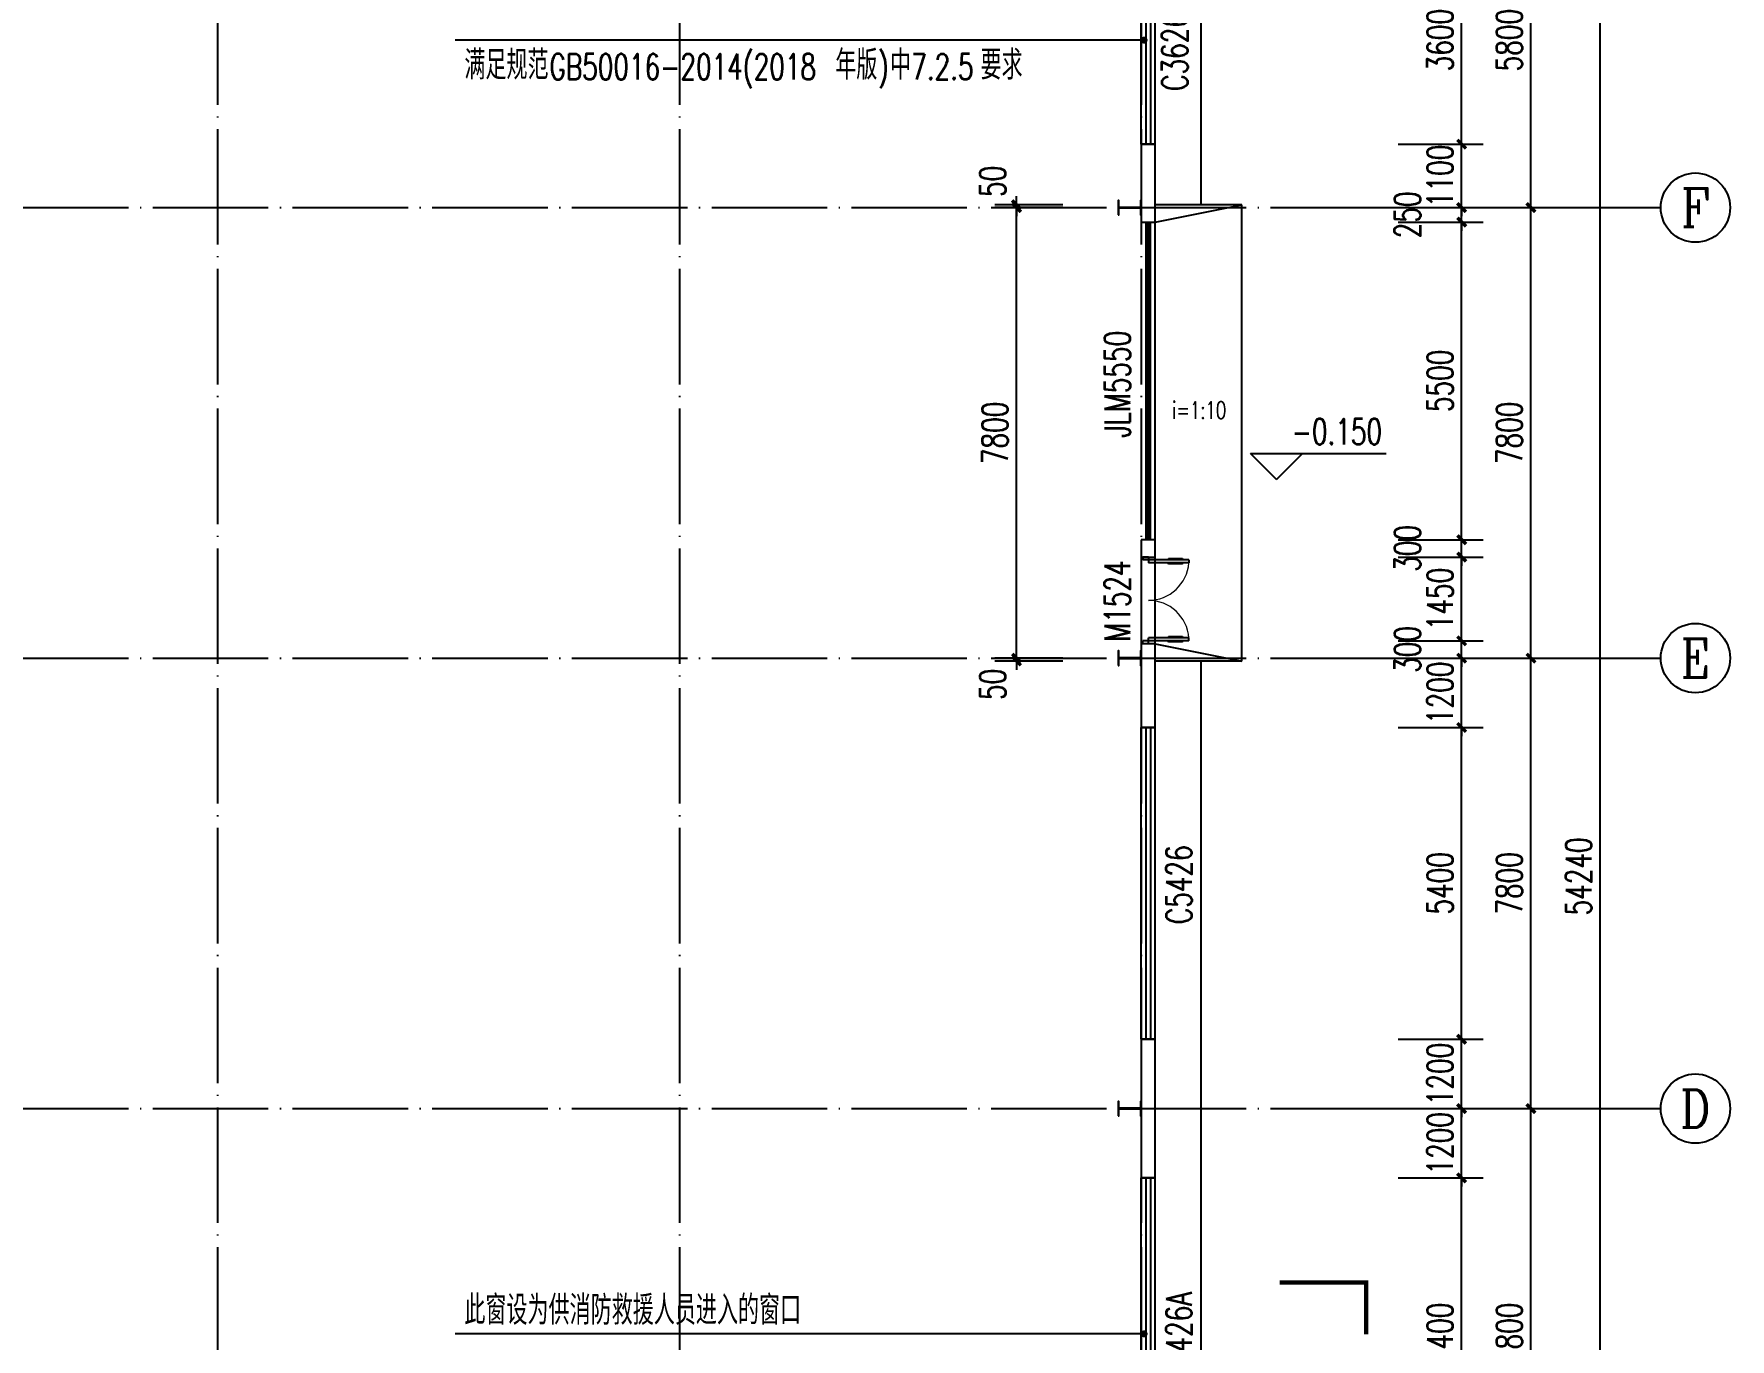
# Model space of a CAD drawing. Header units: millimetres. Extents: x 4455189 to 4808172, y 18512388 to 19204582.
# Drawn here: x 4745792 to 4775172, y 18989704 to 19012302 of the extents above; entities that cross this region are included whole.
import ezdxf
from ezdxf.enums import TextEntityAlignment as Align

# ---------------------------------------------------------------- set-up
doc = ezdxf.new("R2010")
doc.units = ezdxf.units.MM
doc.header["$LTSCALE"] = 1000
doc.header["$MEASUREMENT"] = 0
doc.linetypes.add('DASH', pattern=[0.35, 0.25, -0.1])
doc.linetypes.add('DOTE', pattern=[2.42, 2, -0.2, 0.02, -0.2])
doc.layers.get('Defpoints').update_dxf_attribs({"color": 1})
for name, color, linetype in [('AXIS_TEXT', 7, 'Continuous'), ('AXIS_内部', 151, 'Continuous'), ('AXIS_外部', 171, 'Continuous'), ('COLUMN', 2, 'Continuous'), ('DIM_ELEV', 3, 'Continuous'), ('DIM_LEAD', 145, 'Continuous'), ('DIM_SYMB', 165, 'Continuous'), ('DOOR_FIRE', 140, 'Continuous'), ('DOOR_FIRE_TEXT', 7, 'Continuous'), ('DOTE', 250, 'DOTE'), ('GROUND', 150, 'Continuous'), ('PUB_TEXT', 7, 'Continuous'), ('WALL-PARAPET', 6, 'Continuous'), ('WINDOW', 140, 'Continuous'), ('WINDOW_TEXT', 7, 'Continuous')]:
    doc.layers.add(name, color=color, linetype=linetype)
doc.styles.add('_TCH_AXIS', font='COMPLEX', dxfattribs={"bigfont": 'GBCBIG'})
doc.styles.add('_TCH_DIM', font='SIMPLEX', dxfattribs={"bigfont": 'GBCBIG'})
doc.styles.add('_TCH_DIM_T3', font='SIMPLEX', dxfattribs={"width": 0.705882, "bigfont": 'GBCBIG'})
doc.styles.add('_TCH_WINDOW', font='SIMPLEX', dxfattribs={"height": 3.5, "bigfont": 'GBCBIG'})
doc.styles.add('COMPLEX', font='COMPLEX')
doc.dimstyles.new('_TCH_ARCH&&150', dxfattribs={"dimtxt": 446.25, "dimasz": 150, "dimexe": 375, "dimexo": 450, "dimgap": 150, "dimtad": 1, "dimdec": 0, "dimzin": 0, "dimdsep": 46, "dimtxsty": '_TCH_DIM_T3', "dimblk": 'ARCHTICK', "dimcen": 0.09, "dimclrt": 7, "dimazin": 2, "dimtfac": 1, "dimtdec": 0, "dimtix": 1, "dimtmove": 2, "dimatfit": 3, "dimfxl": 0, "dimtolj": 1, "dimtzin": 0, "dimarcsym": 0})

# ---------------------------------------------------------------- blocks, each defined once
blk = doc.blocks.new('A$C3ACC4A1C')
at = {"layer": 'COLUMN'}
h = blk.add_hatch(color=256, dxfattribs=at)
h.paths.add_polyline_path([(125, 400), (0, 400), (0, 388), (120, 388), (120, 200), (125, 200)])
h.paths.add_polyline_path([(250, 400), (125, 400), (125, 200), (130, 200), (130, 388), (250, 388)])
h.paths.add_polyline_path([(250, 12), (130, 12), (130, 200), (125, 200), (125, 0), (250, 0)])
h.paths.add_polyline_path([(125, 200), (120, 200), (120, 12), (0, 12), (0, 0), (125, 0)])
blk.add_lwpolyline([(0, 0), (0, 12), (120, 12), (120, 388), (0, 388), (0, 400), (250, 400), (250, 388), (130, 388), (130, 12), (250, 12), (250, 0)], close=True, dxfattribs=at)
blk = doc.blocks.new('_ArchTick')
at = {"color": 0, "linetype": 'ByBlock', "const_width": 0.4}
blk.add_lwpolyline([(-0.5, -0.5), (0.5, 0.5)], dxfattribs=at)
blk = doc.blocks.new('*D214')
at = {"layer": 'AXIS_内部', "color": 0, "lineweight": -2}
for p, q in [((4762812, 19001494), (4762812, 19001644)), ((4763612, 19001494), (4762437, 19001494)), ((4763612, 19001444), (4762437, 19001444)), ((4762812, 19001444), (4762812, 19001494)), ((4762812, 19001444), (4762812, 19001294))]:
    blk.add_line(p, q, dxfattribs=at)
at = {"layer": 'Defpoints', "color": 0}
for p in [(4762812, 19001494), (4764062, 19001494), (4764062, 19001444)]:
    blk.add_point(p, dxfattribs=at)
at = {"layer": 'AXIS_内部', "color": 0, "lineweight": -2, "xscale": 150, "yscale": 150, "zscale": 150}
for p, rotation in [((4762812, 19001494), 270), ((4762812, 19001444), 90)]:
    blk.add_blockref('_ArchTick', p, dxfattribs=dict(at, rotation=rotation))
at = {"layer": 'AXIS_内部', "color": 7, "insert": (4762399, 19001039), "char_height": 446.2, "attachment_point": 5, "rotation": 90, "style": '_TCH_DIM_T3'}
blk.add_mtext('\\A1;50', dxfattribs=at)
blk = doc.blocks.new('*D215')
at = {"layer": 'AXIS_内部', "color": 0, "lineweight": -2}
for p, q in [((4763612, 19009294), (4762437, 19009294)), ((4762812, 19001494), (4762812, 19009294)), ((4763612, 19001494), (4762437, 19001494))]:
    blk.add_line(p, q, dxfattribs=at)
at = {"layer": 'Defpoints', "color": 0}
for p in [(4762812, 19009294), (4764062, 19009294), (4764062, 19001494)]:
    blk.add_point(p, dxfattribs=at)
at = {"layer": 'AXIS_内部', "color": 0, "lineweight": -2, "xscale": 150, "yscale": 150, "zscale": 150}
for p, rotation in [((4762812, 19009294), 90), ((4762812, 19001494), 270)]:
    blk.add_blockref('_ArchTick', p, dxfattribs=dict(at, rotation=rotation))
at = {"layer": 'AXIS_内部', "color": 7, "insert": (4762438, 19005394), "char_height": 446.2, "attachment_point": 5, "rotation": 90, "style": '_TCH_DIM_T3'}
blk.add_mtext('\\A1;7800', dxfattribs=at)
blk = doc.blocks.new('*D216')
at = {"layer": 'AXIS_内部', "color": 0, "lineweight": -2}
for p, q in [((4762812, 19009344), (4762812, 19009494)), ((4763612, 19009344), (4762437, 19009344)), ((4763612, 19009294), (4762437, 19009294)), ((4762812, 19009294), (4762812, 19009344)), ((4762812, 19009294), (4762812, 19009144))]:
    blk.add_line(p, q, dxfattribs=at)
at = {"layer": 'Defpoints', "color": 0}
for p in [(4762812, 19009344), (4764062, 19009344), (4764062, 19009294)]:
    blk.add_point(p, dxfattribs=at)
at = {"layer": 'AXIS_内部', "color": 0, "lineweight": -2, "xscale": 150, "yscale": 150, "zscale": 150}
for p, rotation in [((4762812, 19009344), 270), ((4762812, 19009294), 90)]:
    blk.add_blockref('_ArchTick', p, dxfattribs=dict(at, rotation=rotation))
at = {"layer": 'AXIS_内部', "color": 7, "insert": (4762399, 19009749), "char_height": 446.2, "attachment_point": 5, "rotation": 90, "style": '_TCH_DIM_T3'}
blk.add_mtext('\\A1;50', dxfattribs=at)
blk = doc.blocks.new('*D229')
at = {"layer": 'AXIS_内部', "color": 0, "lineweight": -2}
for p, q in [((4769422, 18992494), (4770897, 18992494)), ((4770522, 18987094), (4770522, 18992494)), ((4769422, 18987094), (4770897, 18987094))]:
    blk.add_line(p, q, dxfattribs=at)
at = {"layer": 'Defpoints', "color": 0}
for p in [(4768972, 18992494), (4770522, 18992494), (4768972, 18987094)]:
    blk.add_point(p, dxfattribs=at)
at = {"layer": 'AXIS_内部', "color": 0, "lineweight": -2, "xscale": 150, "yscale": 150, "zscale": 150}
for p, rotation in [((4770522, 18992494), 90), ((4770522, 18987094), 270)]:
    blk.add_blockref('_ArchTick', p, dxfattribs=dict(at, rotation=rotation))
at = {"layer": 'AXIS_内部', "color": 7, "insert": (4770148, 18989794), "char_height": 446.2, "attachment_point": 5, "rotation": 90, "style": '_TCH_DIM_T3'}
blk.add_mtext('\\A1;5400', dxfattribs=at)
blk = doc.blocks.new('*D230')
at = {"layer": 'AXIS_内部', "color": 0, "lineweight": -2}
for p, q in [((4769422, 18993694), (4770897, 18993694)), ((4770522, 18993694), (4770522, 18993844)), ((4770522, 18992494), (4770522, 18993694)), ((4769422, 18992494), (4770897, 18992494)), ((4770522, 18992494), (4770522, 18992344))]:
    blk.add_line(p, q, dxfattribs=at)
at = {"layer": 'Defpoints', "color": 0}
for p in [(4768972, 18993694), (4770522, 18993694), (4768972, 18992494)]:
    blk.add_point(p, dxfattribs=at)
at = {"layer": 'AXIS_内部', "color": 0, "lineweight": -2, "xscale": 150, "yscale": 150, "zscale": 150}
for p, rotation in [((4770522, 18993694), 270), ((4770522, 18992494), 90)]:
    blk.add_blockref('_ArchTick', p, dxfattribs=dict(at, rotation=rotation))
at = {"layer": 'AXIS_内部', "color": 7, "insert": (4770148, 18993094), "char_height": 446.2, "attachment_point": 5, "rotation": 90, "style": '_TCH_DIM_T3'}
blk.add_mtext('\\A1;1200', dxfattribs=at)
blk = doc.blocks.new('*D231')
at = {"layer": 'AXIS_内部', "color": 0, "lineweight": -2}
for p, q in [((4769422, 18994894), (4770897, 18994894)), ((4770522, 18994894), (4770522, 18995044)), ((4770522, 18993694), (4770522, 18994894)), ((4769422, 18993694), (4770897, 18993694)), ((4770522, 18993694), (4770522, 18993544))]:
    blk.add_line(p, q, dxfattribs=at)
at = {"layer": 'Defpoints', "color": 0}
for p in [(4768972, 18994894), (4770522, 18994894), (4768972, 18993694)]:
    blk.add_point(p, dxfattribs=at)
at = {"layer": 'AXIS_内部', "color": 0, "lineweight": -2, "xscale": 150, "yscale": 150, "zscale": 150}
for p, rotation in [((4770522, 18994894), 270), ((4770522, 18993694), 90)]:
    blk.add_blockref('_ArchTick', p, dxfattribs=dict(at, rotation=rotation))
at = {"layer": 'AXIS_内部', "color": 7, "insert": (4770148, 18994294), "char_height": 446.2, "attachment_point": 5, "rotation": 90, "style": '_TCH_DIM_T3'}
blk.add_mtext('\\A1;1200', dxfattribs=at)
blk = doc.blocks.new('*D232')
at = {"layer": 'AXIS_内部', "color": 0, "lineweight": -2}
for p, q in [((4769422, 19000294), (4770897, 19000294)), ((4770522, 18994894), (4770522, 19000294)), ((4769422, 18994894), (4770897, 18994894))]:
    blk.add_line(p, q, dxfattribs=at)
at = {"layer": 'Defpoints', "color": 0}
for p in [(4768972, 19000294), (4770522, 19000294), (4768972, 18994894)]:
    blk.add_point(p, dxfattribs=at)
at = {"layer": 'AXIS_内部', "color": 0, "lineweight": -2, "xscale": 150, "yscale": 150, "zscale": 150}
for p, rotation in [((4770522, 19000294), 90), ((4770522, 18994894), 270)]:
    blk.add_blockref('_ArchTick', p, dxfattribs=dict(at, rotation=rotation))
at = {"layer": 'AXIS_内部', "color": 7, "insert": (4770148, 18997594), "char_height": 446.2, "attachment_point": 5, "rotation": 90, "style": '_TCH_DIM_T3'}
blk.add_mtext('\\A1;5400', dxfattribs=at)
blk = doc.blocks.new('*D233')
at = {"layer": 'AXIS_内部', "color": 0, "lineweight": -2}
for p, q in [((4770522, 19001494), (4770522, 19001644)), ((4769422, 19001494), (4770897, 19001494)), ((4770522, 19000294), (4770522, 19001494)), ((4769422, 19000294), (4770897, 19000294)), ((4770522, 19000294), (4770522, 19000144))]:
    blk.add_line(p, q, dxfattribs=at)
at = {"layer": 'Defpoints', "color": 0}
for p in [(4768972, 19001494), (4770522, 19001494), (4768972, 19000294)]:
    blk.add_point(p, dxfattribs=at)
at = {"layer": 'AXIS_内部', "color": 0, "lineweight": -2, "xscale": 150, "yscale": 150, "zscale": 150}
for p, rotation in [((4770522, 19001494), 270), ((4770522, 19000294), 90)]:
    blk.add_blockref('_ArchTick', p, dxfattribs=dict(at, rotation=rotation))
at = {"layer": 'AXIS_内部', "color": 7, "insert": (4770148, 19000894), "char_height": 446.2, "attachment_point": 5, "rotation": 90, "style": '_TCH_DIM_T3'}
blk.add_mtext('\\A1;1200', dxfattribs=at)
blk = doc.blocks.new('*D234')
at = {"layer": 'AXIS_内部', "color": 0, "lineweight": -2}
for p, q in [((4770522, 19001794), (4770522, 19001944)), ((4769422, 19001794), (4770897, 19001794)), ((4770522, 19001494), (4770522, 19001794)), ((4769422, 19001494), (4770897, 19001494)), ((4770522, 19001494), (4770522, 19001344))]:
    blk.add_line(p, q, dxfattribs=at)
at = {"layer": 'Defpoints', "color": 0}
for p in [(4768972, 19001794), (4770522, 19001794), (4768972, 19001494)]:
    blk.add_point(p, dxfattribs=at)
at = {"layer": 'AXIS_内部', "color": 0, "lineweight": -2, "xscale": 150, "yscale": 150, "zscale": 150}
for p, rotation in [((4770522, 19001794), 270), ((4770522, 19001494), 90)]:
    blk.add_blockref('_ArchTick', p, dxfattribs=dict(at, rotation=rotation))
at = {"layer": 'AXIS_内部', "color": 7, "insert": (4769584, 19001644), "char_height": 446.2, "attachment_point": 5, "rotation": 90, "style": '_TCH_DIM_T3'}
blk.add_mtext('\\A1;300', dxfattribs=at)
blk = doc.blocks.new('*D235')
at = {"layer": 'AXIS_内部', "color": 0, "lineweight": -2}
for p, q in [((4769422, 19003244), (4770897, 19003244)), ((4770522, 19001794), (4770522, 19003244)), ((4769422, 19001794), (4770897, 19001794))]:
    blk.add_line(p, q, dxfattribs=at)
at = {"layer": 'Defpoints', "color": 0}
for p in [(4768972, 19003244), (4770522, 19003244), (4768972, 19001794)]:
    blk.add_point(p, dxfattribs=at)
at = {"layer": 'AXIS_内部', "color": 0, "lineweight": -2, "xscale": 150, "yscale": 150, "zscale": 150}
for p, rotation in [((4770522, 19003244), 90), ((4770522, 19001794), 270)]:
    blk.add_blockref('_ArchTick', p, dxfattribs=dict(at, rotation=rotation))
at = {"layer": 'AXIS_内部', "color": 7, "insert": (4770148, 19002519), "char_height": 446.2, "attachment_point": 5, "rotation": 90, "style": '_TCH_DIM_T3'}
blk.add_mtext('\\A1;1450', dxfattribs=at)
blk = doc.blocks.new('*D236')
at = {"layer": 'AXIS_内部', "color": 0, "lineweight": -2}
for p, q in [((4770522, 19003544), (4770522, 19003694)), ((4769422, 19003544), (4770897, 19003544)), ((4770522, 19003244), (4770522, 19003544)), ((4769422, 19003244), (4770897, 19003244)), ((4770522, 19003244), (4770522, 19003094))]:
    blk.add_line(p, q, dxfattribs=at)
at = {"layer": 'Defpoints', "color": 0}
for p in [(4768972, 19003544), (4770522, 19003544), (4768972, 19003244)]:
    blk.add_point(p, dxfattribs=at)
at = {"layer": 'AXIS_内部', "color": 0, "lineweight": -2, "xscale": 150, "yscale": 150, "zscale": 150}
for p, rotation in [((4770522, 19003544), 270), ((4770522, 19003244), 90)]:
    blk.add_blockref('_ArchTick', p, dxfattribs=dict(at, rotation=rotation))
at = {"layer": 'AXIS_内部', "color": 7, "insert": (4769584, 19003394), "char_height": 446.2, "attachment_point": 5, "rotation": 90, "style": '_TCH_DIM_T3'}
blk.add_mtext('\\A1;300', dxfattribs=at)
blk = doc.blocks.new('*D237')
at = {"layer": 'AXIS_内部', "color": 0, "lineweight": -2}
for p, q in [((4769422, 19009044), (4770897, 19009044)), ((4770522, 19003544), (4770522, 19009044)), ((4769422, 19003544), (4770897, 19003544))]:
    blk.add_line(p, q, dxfattribs=at)
at = {"layer": 'Defpoints', "color": 0}
for p in [(4768972, 19009044), (4770522, 19009044), (4768972, 19003544)]:
    blk.add_point(p, dxfattribs=at)
at = {"layer": 'AXIS_内部', "color": 0, "lineweight": -2, "xscale": 150, "yscale": 150, "zscale": 150}
for p, rotation in [((4770522, 19009044), 90), ((4770522, 19003544), 270)]:
    blk.add_blockref('_ArchTick', p, dxfattribs=dict(at, rotation=rotation))
at = {"layer": 'AXIS_内部', "color": 7, "insert": (4770148, 19006294), "char_height": 446.2, "attachment_point": 5, "rotation": 90, "style": '_TCH_DIM_T3'}
blk.add_mtext('\\A1;5500', dxfattribs=at)
blk = doc.blocks.new('*D238')
at = {"layer": 'AXIS_内部', "color": 0, "lineweight": -2}
for p, q in [((4769422, 19009294), (4770897, 19009294)), ((4770522, 19009294), (4770522, 19009444)), ((4770522, 19009044), (4770522, 19009294)), ((4769422, 19009044), (4770897, 19009044)), ((4770522, 19009044), (4770522, 19008894))]:
    blk.add_line(p, q, dxfattribs=at)
at = {"layer": 'Defpoints', "color": 0}
for p in [(4768972, 19009294), (4770522, 19009294), (4768972, 19009044)]:
    blk.add_point(p, dxfattribs=at)
at = {"layer": 'AXIS_内部', "color": 0, "lineweight": -2, "xscale": 150, "yscale": 150, "zscale": 150}
for p, rotation in [((4770522, 19009294), 270), ((4770522, 19009044), 90)]:
    blk.add_blockref('_ArchTick', p, dxfattribs=dict(at, rotation=rotation))
at = {"layer": 'AXIS_内部', "color": 7, "insert": (4769584, 19009169), "char_height": 446.2, "attachment_point": 5, "rotation": 90, "style": '_TCH_DIM_T3'}
blk.add_mtext('\\A1;250', dxfattribs=at)
blk = doc.blocks.new('*D239')
at = {"layer": 'AXIS_内部', "color": 0, "lineweight": -2}
for p, q in [((4769422, 19010394), (4770897, 19010394)), ((4770522, 19010394), (4770522, 19010544)), ((4770522, 19009294), (4770522, 19010394)), ((4769422, 19009294), (4770897, 19009294)), ((4770522, 19009294), (4770522, 19009144))]:
    blk.add_line(p, q, dxfattribs=at)
at = {"layer": 'Defpoints', "color": 0}
for p in [(4768972, 19010394), (4770522, 19010394), (4768972, 19009294)]:
    blk.add_point(p, dxfattribs=at)
at = {"layer": 'AXIS_内部', "color": 0, "lineweight": -2, "xscale": 150, "yscale": 150, "zscale": 150}
for p, rotation in [((4770522, 19010394), 270), ((4770522, 19009294), 90)]:
    blk.add_blockref('_ArchTick', p, dxfattribs=dict(at, rotation=rotation))
at = {"layer": 'AXIS_内部', "color": 7, "insert": (4770148, 19009844), "char_height": 446.2, "attachment_point": 5, "rotation": 90, "style": '_TCH_DIM_T3'}
blk.add_mtext('\\A1;1100', dxfattribs=at)
blk = doc.blocks.new('*D240')
at = {"layer": 'AXIS_内部', "color": 0, "lineweight": -2}
for p, q in [((4769422, 19013994), (4770897, 19013994)), ((4770522, 19010394), (4770522, 19013994)), ((4769422, 19010394), (4770897, 19010394))]:
    blk.add_line(p, q, dxfattribs=at)
at = {"layer": 'Defpoints', "color": 0}
for p in [(4768972, 19013994), (4770522, 19013994), (4768972, 19010394)]:
    blk.add_point(p, dxfattribs=at)
at = {"layer": 'AXIS_内部', "color": 0, "lineweight": -2, "xscale": 150, "yscale": 150, "zscale": 150}
for p, rotation in [((4770522, 19013994), 90), ((4770522, 19010394), 270)]:
    blk.add_blockref('_ArchTick', p, dxfattribs=dict(at, rotation=rotation))
at = {"layer": 'AXIS_内部', "color": 7, "insert": (4770148, 19012194), "char_height": 446.2, "attachment_point": 5, "rotation": 90, "style": '_TCH_DIM_T3'}
blk.add_mtext('\\A1;3600', dxfattribs=at)
blk = doc.blocks.new('*D412')
at = {"layer": 'AXIS_外部', "color": 0, "lineweight": -2}
for p, q in [((4768422, 18993694), (4772097, 18993694)), ((4771722, 18985894), (4771722, 18993694)), ((4768422, 18985894), (4772097, 18985894))]:
    blk.add_line(p, q, dxfattribs=at)
at = {"layer": 'Defpoints', "color": 0}
for p in [(4767972, 18993694), (4771722, 18993694), (4767972, 18985894)]:
    blk.add_point(p, dxfattribs=at)
at = {"layer": 'AXIS_外部', "color": 0, "lineweight": -2, "xscale": 150, "yscale": 150, "zscale": 150}
for p, rotation in [((4771722, 18993694), 90), ((4771722, 18985894), 270)]:
    blk.add_blockref('_ArchTick', p, dxfattribs=dict(at, rotation=rotation))
at = {"layer": 'AXIS_外部', "color": 7, "insert": (4771348, 18989794), "char_height": 446.2, "attachment_point": 5, "rotation": 90, "style": '_TCH_DIM_T3'}
blk.add_mtext('\\A1;7800', dxfattribs=at)
blk = doc.blocks.new('*D413')
at = {"layer": 'AXIS_外部', "color": 0, "lineweight": -2}
for p, q in [((4768422, 19001494), (4772097, 19001494)), ((4771722, 18993694), (4771722, 19001494)), ((4768422, 18993694), (4772097, 18993694))]:
    blk.add_line(p, q, dxfattribs=at)
at = {"layer": 'Defpoints', "color": 0}
for p in [(4767972, 19001494), (4771722, 19001494), (4767972, 18993694)]:
    blk.add_point(p, dxfattribs=at)
at = {"layer": 'AXIS_外部', "color": 0, "lineweight": -2, "xscale": 150, "yscale": 150, "zscale": 150}
for p, rotation in [((4771722, 19001494), 90), ((4771722, 18993694), 270)]:
    blk.add_blockref('_ArchTick', p, dxfattribs=dict(at, rotation=rotation))
at = {"layer": 'AXIS_外部', "color": 7, "insert": (4771348, 18997594), "char_height": 446.2, "attachment_point": 5, "rotation": 90, "style": '_TCH_DIM_T3'}
blk.add_mtext('\\A1;7800', dxfattribs=at)
blk = doc.blocks.new('*D414')
at = {"layer": 'AXIS_外部', "color": 0, "lineweight": -2}
for p, q in [((4768422, 19009294), (4772097, 19009294)), ((4771722, 19001494), (4771722, 19009294)), ((4768422, 19001494), (4772097, 19001494))]:
    blk.add_line(p, q, dxfattribs=at)
at = {"layer": 'Defpoints', "color": 0}
for p in [(4767972, 19009294), (4771722, 19009294), (4767972, 19001494)]:
    blk.add_point(p, dxfattribs=at)
at = {"layer": 'AXIS_外部', "color": 0, "lineweight": -2, "xscale": 150, "yscale": 150, "zscale": 150}
for p, rotation in [((4771722, 19009294), 90), ((4771722, 19001494), 270)]:
    blk.add_blockref('_ArchTick', p, dxfattribs=dict(at, rotation=rotation))
at = {"layer": 'AXIS_外部', "color": 7, "insert": (4771348, 19005394), "char_height": 446.2, "attachment_point": 5, "rotation": 90, "style": '_TCH_DIM_T3'}
blk.add_mtext('\\A1;7800', dxfattribs=at)
blk = doc.blocks.new('*D415')
at = {"layer": 'AXIS_外部', "color": 0, "lineweight": -2}
for p, q in [((4768422, 19015094), (4772097, 19015094)), ((4771722, 19009294), (4771722, 19015094)), ((4768422, 19009294), (4772097, 19009294))]:
    blk.add_line(p, q, dxfattribs=at)
at = {"layer": 'Defpoints', "color": 0}
for p in [(4767972, 19015094), (4771722, 19015094), (4767972, 19009294)]:
    blk.add_point(p, dxfattribs=at)
at = {"layer": 'AXIS_外部', "color": 0, "lineweight": -2, "xscale": 150, "yscale": 150, "zscale": 150}
for p, rotation in [((4771722, 19015094), 90), ((4771722, 19009294), 270)]:
    blk.add_blockref('_ArchTick', p, dxfattribs=dict(at, rotation=rotation))
at = {"layer": 'AXIS_外部', "color": 7, "insert": (4771348, 19012194), "char_height": 446.2, "attachment_point": 5, "rotation": 90, "style": '_TCH_DIM_T3'}
blk.add_mtext('\\A1;5800', dxfattribs=at)
blk = doc.blocks.new('*D419')
at = {"layer": 'AXIS_外部', "color": 0, "lineweight": -2}
for p, q in [((4768422, 19024834), (4773297, 19024834)), ((4772922, 18970594), (4772922, 19024834)), ((4768422, 18970594), (4773297, 18970594))]:
    blk.add_line(p, q, dxfattribs=at)
at = {"layer": 'Defpoints', "color": 0}
for p in [(4767972, 19024834), (4772922, 19024834), (4767972, 18970594)]:
    blk.add_point(p, dxfattribs=at)
at = {"layer": 'AXIS_外部', "color": 0, "lineweight": -2, "xscale": 150, "yscale": 150, "zscale": 150}
for p, rotation in [((4772922, 19024834), 90), ((4772922, 18970594), 270)]:
    blk.add_blockref('_ArchTick', p, dxfattribs=dict(at, rotation=rotation))
at = {"layer": 'AXIS_外部', "color": 7, "insert": (4772548, 18997714), "char_height": 446.2, "attachment_point": 5, "rotation": 90, "style": '_TCH_DIM_T3'}
blk.add_mtext('\\A1;54240', dxfattribs=at)
blk = doc.blocks.new('_AXISO')
blk.add_circle((0, 0), 0.5)
at = {"layer": 'AXIS_TEXT', "style": 'COMPLEX', "width": 1.041667}
blk.add_attdef('A', text='', height=0.56, dxfattribs=at).set_placement((-0.25, -0.28), (0.25, -0.28), align=Align.FIT)
blk = doc.blocks.new('$WINLIB2D$00000001')
for p, q in [((-0.5, 0.5), (0.5, 0.5)), ((-0.5, 0.5), (-0.5, -0.5)), ((0.5, -0.5), (0.5, 0.5)), ((0.5, 0.1667), (-0.5, 0.1667)), ((0.5, -0.1667), (-0.5, -0.1667)), ((-0.5, -0.5), (0.5, -0.5))]:
    blk.add_line(p, q)
blk = doc.blocks.new('$DorLib2D$00000213')
at = {"color": 0, "linetype": 'DASH', "const_width": 0.02}
blk.add_lwpolyline([(0.5, 0), (-0.5, 0)], dxfattribs=at)
blk = doc.blocks.new('$DorLib2D$00000011')
at = {"lineweight": 13}
for p, q in [((-0.483, 0.396), (-0.483, 0.235)), ((-0.417, 0.396), (-0.417, 0.235)), ((0.417, 0.396), (0.417, 0.235)), ((0.483, 0.396), (0.483, 0.235))]:
    blk.add_line(p, q, dxfattribs=at)
for p, q in [((-0.483, 0.396), (-0.467, 0.396)), ((-0.467, 0.471), (-0.467, -0.062)), ((-0.467, 0.471), (-0.433, 0.471)), ((-0.433, 0.471), (-0.433, 0.004)), ((-0.417, 0.396), (-0.433, 0.396)), ((0.417, 0.396), (0.433, 0.396)), ((0.433, 0.471), (0.433, 0.004)), ((0.467, 0.471), (0.433, 0.471)), ((0.467, 0.471), (0.467, -0.062)), ((0.483, 0.396), (0.467, 0.396)), ((-0.483, 0.235), (-0.467, 0.235)), ((-0.417, 0.235), (-0.433, 0.235)), ((0.417, 0.235), (0.433, 0.235)), ((0.483, 0.235), (0.467, 0.235)), ((-0.5, 0.004), (-0.433, 0.004)), ((-0.5, 0.004), (-0.5, -0.062)), ((0.5, 0.004), (0.433, 0.004)), ((0.5, 0.004), (0.5, -0.062)), ((-0.5, -0.062), (-0.467, -0.062)), ((0.5, -0.062), (0.467, -0.062))]:
    blk.add_line(p, q)
for centre, start, end in [((-0.467, 0.004), 0, 85.904), ((0.467, 0.004), 94.096, 180)]:
    blk.add_arc(centre, 0.467, start, end, dxfattribs=at)

msp = doc.modelspace()

# ---------------------------------------------------------------- linework, layer by layer
at = {"layer": 'AXIS_外部'}
for p, q in [((4767971.6, 19009294.3), (4773971.6, 19009294.3)), ((4767971.6, 19001494.3), (4773971.6, 19001494.3)), ((4767971.6, 18993694.3), (4773971.6, 18993694.3))]:
    msp.add_line(p, q, dxfattribs=at)
at = {"layer": 'DIM_ELEV'}
for p, q in [((4767314.8, 19004585.5), (4766864.8, 19005035.5)), ((4766864.8, 19005035.5), (4769212.3, 19005035.5)), ((4767314.8, 19004585.5), (4767764.8, 19005035.5))]:
    msp.add_line(p, q, dxfattribs=at)
at = {"layer": 'DIM_LEAD'}
for p, q in [((4761748.1, 19012194.3), (4753089.7, 19012194.3)), ((4765021.6, 19012194.3), (4761748.1, 19012194.3)), ((4761748.1, 18989794.3), (4753089.7, 18989794.3)), ((4765021.6, 18989794.3), (4761748.1, 18989794.3))]:
    msp.add_line(p, q, dxfattribs=at)
at = {"layer": 'DIM_LEAD', "const_width": 60}
for points in [[(4765051.6, 19012194.3, 1), (4764991.6, 19012194.3, 1)], [(4765051.6, 18989794.3, 1), (4764991.6, 18989794.3, 1)]]:
    msp.add_lwpolyline(points, format="xyb", close=True, dxfattribs=at)
at = {"layer": 'DIM_SYMB'}
msp.add_lwpolyline([(4765402.4, 19005534.6, 0, 0, 0), (4766265.2, 19005534.6, 80, 0, 0), (4766565.2, 19005534.6, 0, 0, 0)], format="xyseb", dxfattribs=at)
at = {"layer": 'DIM_SYMB', "const_width": 75}
msp.add_lwpolyline([(4767367.5, 18990683.2), (4768867.5, 18990683.2), (4768867.5, 18989783.2)], dxfattribs=at)
at = {"layer": 'DOOR_FIRE'}
msp.add_line((4765211.6, 19003544.3), (4765211.6, 19009044.3), dxfattribs=at)
at = {"layer": 'DOTE'}
for p, q in [((4748971.6, 19027594.3), (4748971.6, 18967594.3)), ((4756971.6, 19027594.3), (4756971.6, 18967594.3)), ((4764971.6, 19027594.3), (4764971.6, 18967594.3)), ((4713971.6, 19009294.3), (4770344.5, 19009294.3)), ((4713971.6, 19001494.3), (4770344.5, 19001494.3)), ((4713971.6, 18993694.3), (4770344.5, 18993694.3))]:
    msp.add_line(p, q, dxfattribs=at)
at = {"layer": 'GROUND'}
for p, q in [((4766011.6, 19009344.3), (4766011.6, 19025634.3)), ((4765211.6, 19009344.3), (4765211.6, 19024834.3)), ((4766711.6, 19009344.3), (4765211.6, 19009344.3)), ((4765211.6, 19001444.3), (4765211.6, 19009344.3)), ((4765211.6, 19009044.3), (4766711.6, 19009344.3)), ((4766711.6, 19001444.3), (4766711.6, 19009344.3)), ((4765211.6, 19001744.3), (4766711.6, 19001444.3)), ((4766711.6, 19001444.3), (4765211.6, 19001444.3)), ((4765211.6, 18985944.3), (4765211.6, 19001444.3)), ((4766011.6, 18985944.3), (4766011.6, 19001444.3))]:
    msp.add_line(p, q, dxfattribs=at)
at = {"layer": 'WALL-PARAPET'}
for p, q in [((4765211.6, 19010394.3), (4764971.6, 19010394.3)), ((4764971.6, 19010394.3), (4764971.6, 19009044.3)), ((4765211.6, 19009044.3), (4765211.6, 19010394.3)), ((4764971.6, 19009044.3), (4765211.6, 19009044.3)), ((4765211.6, 19003544.3), (4764971.6, 19003544.3)), ((4764971.6, 19003544.3), (4764971.6, 19003244.3)), ((4765211.6, 19003244.3), (4765211.6, 19003544.3)), ((4764971.6, 19003244.3), (4765211.6, 19003244.3)), ((4765211.6, 19001744.3), (4764971.6, 19001744.3)), ((4764971.6, 19001744.3), (4764971.6, 19000294.3)), ((4765211.6, 19000294.3), (4765211.6, 19001744.3)), ((4764971.6, 19000294.3), (4765211.6, 19000294.3)), ((4765211.6, 18994894.3), (4764971.6, 18994894.3)), ((4764971.6, 18994894.3), (4764971.6, 18992494.3)), ((4765211.6, 18992494.3), (4765211.6, 18994894.3)), ((4764971.6, 18992494.3), (4765211.6, 18992494.3))]:
    msp.add_line(p, q, dxfattribs=at)
at = {"layer": 'WINDOW'}
msp.add_line((4765211.6, 19001744.3), (4765211.6, 19003244.3), dxfattribs=at)

# ---------------------------------------------------------------- block references
at = {"layer": 'AXIS_外部'}
ref = msp.add_blockref('_AXISO', (4774571.6, 19009294.3), dxfattribs=dict(at, xscale=1200, yscale=1200, zscale=1200))
ref.add_attrib('A', 'F', dxfattribs={"layer": 'AXIS_TEXT', "height": 668.2, "style": '_TCH_AXIS'}).set_placement((4774317, 19008960.2), (4774826.1, 19008960.2), align=Align.FIT)
ref = msp.add_blockref('_AXISO', (4774571.6, 19001494.3), dxfattribs=dict(at, xscale=1200, yscale=1200, zscale=1200))
ref.add_attrib('A', 'E', dxfattribs={"layer": 'AXIS_TEXT', "height": 668.2, "style": '_TCH_AXIS'}).set_placement((4774317, 19001160.2), (4774826.1, 19001160.2), align=Align.FIT)
ref = msp.add_blockref('_AXISO', (4774571.6, 18993694.3), dxfattribs=dict(at, xscale=1200, yscale=1200, zscale=1200))
ref.add_attrib('A', 'D', dxfattribs={"layer": 'AXIS_TEXT', "height": 652.9, "style": '_TCH_AXIS'}).set_placement((4774307.3, 18993367.9), (4774835.8, 18993367.9), align=Align.FIT)
at = {"layer": 'COLUMN', "xscale": -1, "rotation": 270}
for p in [(4764571.6, 19009169.3), (4764571.6, 19001369.3), (4764571.6, 18993569.3)]:
    msp.add_blockref('A$C3ACC4A1C', p, dxfattribs=at)
at = {"layer": 'DOOR_FIRE'}
ref = msp.add_blockref('$DorLib2D$00000213', (4765091.6, 19006294.3), dxfattribs=dict(at, xscale=-5500, yscale=-5500, zscale=240, rotation=90))
ref.add_attrib('A', 'JLM5550', (4764782.2, 19005311.8), dxfattribs={"layer": 'DOOR_FIRE_TEXT', "height": 446.25, "rotation": 90, "style": '_TCH_WINDOW', "width": 0.705882})
at = {"layer": 'WINDOW'}
ref = msp.add_blockref('$WINLIB2D$00000001', (4765091.6, 19012194.3), dxfattribs=dict(at, xscale=3600, yscale=240, zscale=3600, rotation=90))
ref.add_attrib('A', 'C3626A', (4765777.2, 19011316.8), dxfattribs={"layer": 'WINDOW_TEXT', "height": 446.25, "rotation": 90, "style": '_TCH_WINDOW', "width": 0.705882})
ref = msp.add_blockref('$DorLib2D$00000011', (4765091.6, 19002494.3), dxfattribs=dict(at, xscale=-1500, yscale=-1500, zscale=-1500, rotation=90))
ref.add_attrib('A', 'M1524', (4764782.2, 19001781.8), dxfattribs={"layer": 'WINDOW_TEXT', "height": 446.25, "rotation": 90, "style": '_TCH_WINDOW', "width": 0.705882})
ref = msp.add_blockref('$WINLIB2D$00000001', (4765091.6, 18997594.3), dxfattribs=dict(at, xscale=5400, yscale=240, zscale=5400, rotation=90))
ref.add_attrib('A', 'C5426', (4765847.2, 18996889.3), dxfattribs={"layer": 'WINDOW_TEXT', "height": 446.25, "rotation": 90, "style": '_TCH_WINDOW', "width": 0.705882})
ref = msp.add_blockref('$WINLIB2D$00000001', (4765091.6, 18989794.3), dxfattribs=dict(at, xscale=5400, yscale=240, zscale=5400, rotation=90))
ref.add_attrib('A', 'C5426A', (4765847.2, 18988916.8), dxfattribs={"layer": 'WINDOW_TEXT', "height": 446.25, "rotation": 90, "style": '_TCH_WINDOW', "width": 0.705882})

# ---------------------------------------------------------------- texts
at = {"layer": 'PUB_TEXT', "style": '_TCH_DIM'}
for s, height, p in [('满足规范', 506.38, (4753247.2, 19011511.8)), ('年版', 506.38, (4759671.7, 19011511.8)), ('中', 506.4, (4760618.9, 19011511.8)), ('要求', 506.38, (4762187.5, 19011511.8)), ('此窗设为供消防救援人员进入的窗口', 506.383, (4753247.2, 18989951.8))]:
    msp.add_text(s, height=height, dxfattribs=at).set_placement(p)
at = {"layer": 'PUB_TEXT', "style": '_TCH_DIM', "width": 0.705882}
for s, height, p in [('GB50016-2014(2018', 446.25, (4754721.7, 19011511.8)), (')', 446.2, (4760408.9, 19011511.8)), ('7.2.5', 446.25, (4760987.5, 19011511.8)), ('i=1:10', 297.5, (4765508.8, 19005639.6)), ('-0.150', 446.25, (4767577.3, 19005193))]:
    msp.add_text(s, height=height, dxfattribs=at).set_placement(p)

# ---------------------------------------------------------------- dimensions: what is measured, and where the dimension line sits
at = {"layer": 'AXIS_内部'}
for p1, p2, distance, picture, middle in [((4768971.6, 19010394.3), (4768971.6, 19013994.3), -1550, '*D240', (4770148.5, 19012194.3)), ((4768971.6, 19009294.3), (4768971.6, 19010394.3), -1550, '*D239', (4770148.5, 19009844.3)), ((4764061.6, 19001494.3), (4764061.6, 19009294.3), 1250, '*D215', (4762438.5, 19005394.3)), ((4768971.6, 19003544.3), (4768971.6, 19009044.3), -1550, '*D237', (4770148.5, 19006294.3)), ((4768971.6, 19001794.3), (4768971.6, 19003244.3), -1550, '*D235', (4770148.5, 19002519.3)), ((4768971.6, 19000294.3), (4768971.6, 19001494.3), -1550, '*D233', (4770148.5, 19000894.3)), ((4768971.6, 18994894.3), (4768971.6, 19000294.3), -1550, '*D232', (4770148.5, 18997594.3)), ((4768971.6, 18993694.3), (4768971.6, 18994894.3), -1550, '*D231', (4770148.5, 18994294.3)), ((4768971.6, 18992494.3), (4768971.6, 18993694.3), -1550, '*D230', (4770148.5, 18993094.3)), ((4768971.6, 18987094.3), (4768971.6, 18992494.3), -1550, '*D229', (4770148.5, 18989794.3))]:
    dim = msp.add_aligned_dim(p1=p1, p2=p2, distance=distance, dimstyle='_TCH_ARCH&&150', dxfattribs=at)
    dim.commit()
    dim.dimension.update_dxf_attribs({"geometry": picture, "text_midpoint": middle})
for base, p1, p2, picture, middle in [((4762811.6, 19009344.3), (4764061.6, 19009294.3), (4764061.6, 19009344.3), '*D216', (4762399.1, 19009749.3)), ((4770521.6, 19009294.3), (4768971.6, 19009044.3), (4768971.6, 19009294.3), '*D238', (4769584.1, 19009169.3)), ((4770521.6, 19003544.3), (4768971.6, 19003244.3), (4768971.6, 19003544.3), '*D236', (4769584.1, 19003394.3)), ((4770521.6, 19001794.3), (4768971.6, 19001494.3), (4768971.6, 19001794.3), '*D234', (4769584.1, 19001644.3)), ((4762811.6, 19001494.3), (4764061.6, 19001444.3), (4764061.6, 19001494.3), '*D214', (4762399.1, 19001039.3))]:
    dim = msp.add_linear_dim(base=base, p1=p1, p2=p2, angle=90, dimstyle='_TCH_ARCH&&150', dxfattribs=at)
    dim.commit()
    dim.dimension.update_dxf_attribs({"geometry": picture, "text_midpoint": middle, "dimtype": 129})
at = {"layer": 'AXIS_外部'}
for p1, p2, distance, picture, middle in [((4767971.6, 18970594.3), (4767971.6, 19024834.3), -4950, '*D419', (4772548.5, 18997714.3)), ((4767971.6, 19009294.3), (4767971.6, 19015094.3), -3750, '*D415', (4771348.5, 19012194.3)), ((4767971.6, 19001494.3), (4767971.6, 19009294.3), -3750, '*D414', (4771348.5, 19005394.3)), ((4767971.6, 18993694.3), (4767971.6, 19001494.3), -3750, '*D413', (4771348.5, 18997594.3)), ((4767971.6, 18985894.3), (4767971.6, 18993694.3), -3750, '*D412', (4771348.5, 18989794.3))]:
    dim = msp.add_aligned_dim(p1=p1, p2=p2, distance=distance, dimstyle='_TCH_ARCH&&150', dxfattribs=at)
    dim.commit()
    dim.dimension.update_dxf_attribs({"geometry": picture, "text_midpoint": middle})

doc.saveas('drawing.dxf')
